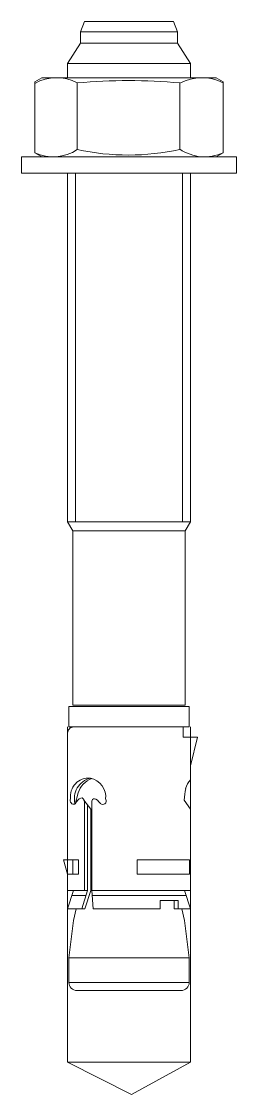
# Model space of a CAD drawing. Header units: metres. Extents: x -10 to 11, y -90 to 15.
import ezdxf

# ---------------------------------------------------------------- set-up
doc = ezdxf.new("R2010")
doc.units = ezdxf.units.M
doc.layers.add('A-DETL-GENF', color=92, linetype='Continuous', lineweight=18)

# ---------------------------------------------------------------- blocks, each defined once
blk = doc.blocks.new('28 snelboutanker 2d - Snelboutanker M12-4446225-00_0 Basismaterialen')
at = {"layer": 'A-DETL-GENF', "lineweight": 5}
for p, q in [((-4.75, 13.83), (-4.35, 14.85)), ((4.35, 14.85), (-4.35, 14.85)), ((4.35, 14.85), (4.75, 13.83)), ((-4.75, 13.83), (-4.75, 12.73)), ((-4.75, 13.83), (4.75, 13.83)), ((4.75, 12.73), (4.75, 13.83)), ((-6, 10.73), (-4.75, 12.73)), ((-4.75, 12.73), (4.75, 12.73)), ((4.75, 12.73), (6, 10.73)), ((-6, 10.73), (6, 10.73)), ((-6, 10.73), (-6, 9.35)), ((6, 10.73), (6, 9.35)), ((-9.19, 8.95), (-8.5, 9.35)), ((-9.19, 2), (-9.19, 8.95)), ((-8.5, 9.35), (8.5, 9.35)), ((-5.05, 8.83), (-5.05, 2.3)), ((4.97, 8.83), (4.97, 2.36)), ((8.5, 9.35), (9.19, 8.95)), ((9.19, 8.95), (9.19, 2)), ((-10.5, 1.6), (-8.5, 1.6)), ((-10.5, 0), (-10.5, 1.6)), ((-8.5, 1.6), (-9.19, 2)), ((8.5, 1.6), (-8.5, 1.6)), ((9.19, 2), (8.5, 1.6)), ((8.5, 1.6), (10.5, 1.6)), ((10.5, 1.6), (10.5, 0)), ((10.5, 0), (-10.5, 0)), ((-6, 0), (-6, -34.13)), ((-6, -34.13), (-6, 0)), ((-5.23, 0), (-5.23, -34.13)), ((5.23, -34.13), (5.23, 0)), ((6, -34.13), (6, 0)), ((-5.5, -35), (-6, -34.13)), ((-6, -34.13), (6, -34.13)), ((5.5, -35), (6, -34.13)), ((-5.5, -52.05), (-5.5, -35)), ((-5.5, -35), (5.5, -35)), ((5.5, -35), (5.5, -52.05)), ((-5.87, -52.2), (5.88, -52.2)), ((-5.87, -54.2), (-5.87, -52.2)), ((5.5, -52.05), (-5.5, -52.05)), ((5.88, -52.2), (5.88, -54.2)), ((-6, -54.2), (-6, -87)), ((5.88, -54.2), (-5.87, -54.2)), ((1, -54.2), (-5, -54.2)), ((5.3, -54.2), (5.3, -55.2)), ((6, -87), (6, -54.2)), ((5.3, -55.2), (6.7, -55.2)), ((6.7, -55.2), (6, -58)), ((-5.27, -61.74), (-4.97, -60.65)), ((-3.73, -62.25), (-4.4, -61.36)), ((-4.34, -70.2), (-4.34, -61.64)), ((-4.05, -61.82), (-4.05, -70.2)), ((-3.64, -61.69), (-3.64, -70.2)), ((5.4, -61.36), (6, -62.25)), ((-3.73, -70.2), (-3.73, -62.25)), ((-6, -68.6), (-6.4, -67.2)), ((-4.93, -67.2), (-6.4, -67.2)), ((-5.47, -67.2), (-5.47, -68.6)), ((-4.93, -67.2), (-4.93, -68.6)), ((0.8, -68.6), (0.8, -67.2)), ((0.8, -67.2), (5.9, -67.2)), ((5.9, -67.2), (5.9, -68.6)), ((-6, -68.6), (-4.93, -68.6)), ((5.9, -68.6), (0.8, -68.6)), ((-5.43, -70.2), (-6, -72)), ((-6, -70.2), (-4.05, -70.2)), ((-4.05, -70.2), (-4.62, -72)), ((-4.3, -72), (-3.73, -70.2)), ((-3.64, -70.2), (-3.49, -72)), ((-3.64, -70.2), (6, -70.2)), ((5.43, -70.2), (6, -72)), ((-4.21, -70.7), (-5.59, -70.7)), ((-3.6, -70.7), (5.59, -70.7)), ((3.06, -72), (3.06, -71.2)), ((3.06, -71.2), (4.81, -71.2)), ((4.41, -72), (4.41, -71.2)), ((4.81, -71.2), (4.81, -72)), ((-6, -72), (-4.3, -72)), ((-5.43, -73.15), (-5.16, -72)), ((-3.49, -72), (3.06, -72)), ((6, -72), (4.41, -72)), ((5.16, -72), (5.43, -73.15)), ((-5.87, -76.8), (-5.43, -73.15)), ((5.43, -73.15), (5.88, -76.8)), ((5.88, -76.8), (-5.87, -76.8)), ((-5.87, -79.2), (-5.87, -76.8)), ((5.88, -76.8), (5.88, -79.2)), ((5.88, -79.2), (-5.87, -79.2)), ((-5.07, -80), (5.08, -80)), ((-6, -87), (0.25, -90.18)), ((-6, -87), (6, -87)), ((0.25, -90.18), (6, -87))]:
    blk.add_line(p, q, dxfattribs=at)
for centre, radius, start, end in [((-7.08, 5.1), 4.25, 61.4581, 119.7472), ((-0.05, -44.64), 53.71, 84.6388, 95.3418), ((7.09, 4.82), 4.53, 62.3879, 117.8864), ((-7.39, 5.85), 4.25, 245.0076, 303.4384), ((-0.05, 25.78), 24, 257.9769, 282.0674), ((7.39, 5.85), 4.25, 235.2914, 294.9924), ((-5.4, -54.8), 0.6, 89.8954, 180), ((-3.94, -60.98), 1.78, 84.9998, 188.2319), ((-3.29, -61.2), 2.05, 103.7381, 195.3956), ((-2.94, -61.23), 2.1, 109.438, 164.2427), ((-4.18, -61.08), 1.91, 354.1759, 78.0781), ((7.36, -60.67), 1.88, 136.4811, 166.2224), ((11.06, -61.47), 5.66, 167.2611, 178.8521), ((-5.39, -61.41), 0.356, 150.6084, 288.882), ((-2.57, -61.44), 0.341, 227.5131, 29.3441), ((-5.07, -79.2), 0.8, 180, 270), ((5.08, -79.2), 0.8, 270, 0)]:
    blk.add_arc(centre, radius, start, end, dxfattribs=at)
for points in [[(-5.27, -61.74), (-4.94, -61.16), (-4.42, -60.8), (-4.34, -61.64)], [(-2.8, -61.69), (-3.16, -61.2), (-3.65, -60.93), (-3.64, -61.69)]]:
    blk.add_open_spline(points, degree=3, dxfattribs=at)

msp = doc.modelspace()

# ---------------------------------------------------------------- block references
msp.add_blockref('28 snelboutanker 2d - Snelboutanker M12-4446225-00_0 Basismaterialen', (0, 0))

doc.saveas('drawing.dxf')
